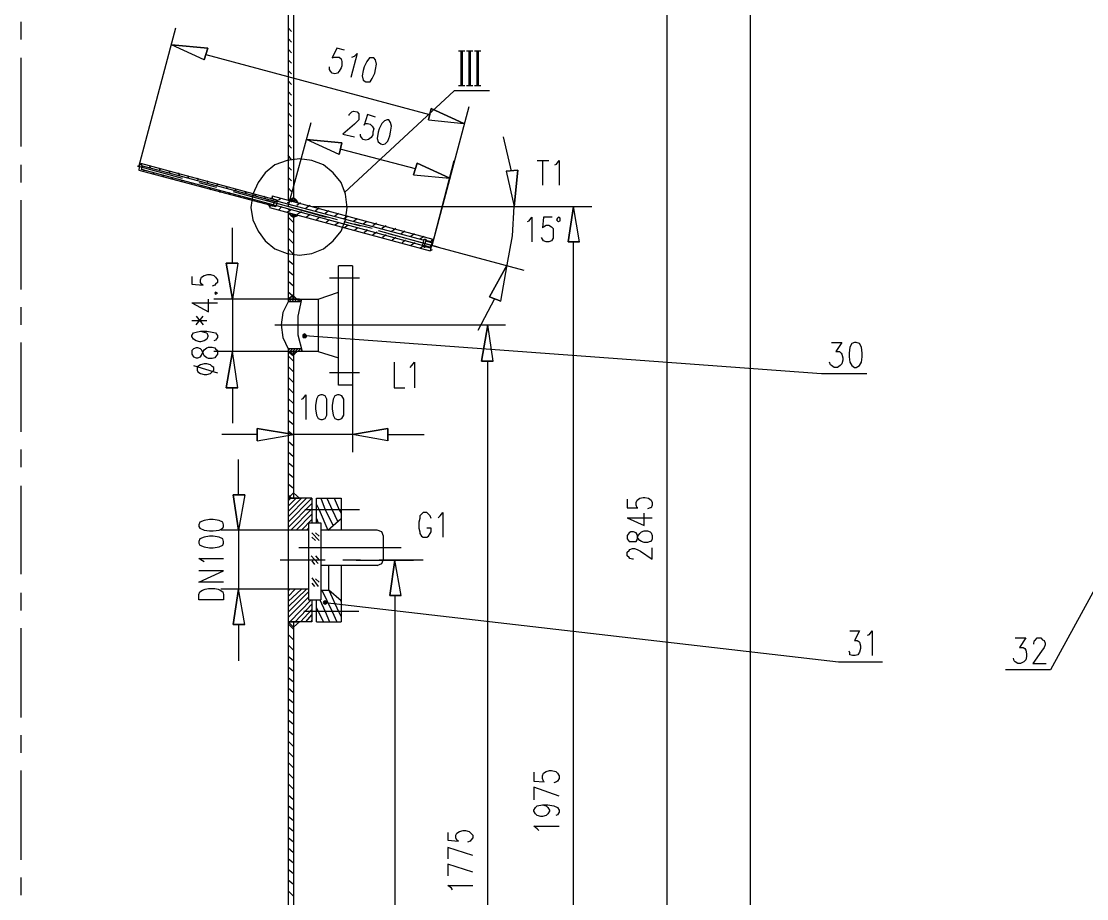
# Model space of a CAD drawing. Extents: x 0.3 to 16.2, y 0.3 to 22.9.
# Drawn here: x 5.703 to 9.723, y 10.767 to 14.075 of the extents above; entities that cross this region are included whole.
import ezdxf

# ---------------------------------------------------------------- set-up
doc = ezdxf.new("R2010")
doc.units = 0
doc.header["$MEASUREMENT"] = 0
doc.linetypes.add('AUSGEZOGEN', pattern=[0])
doc.layers.get('0').update_dxf_attribs({"linetype": 'AUSGEZOGEN'})

msp = doc.modelspace()

# ---------------------------------------------------------------- linework, layer by layer
for points in [[(8.4533, 21.2333), (8.4533, 7.9667)], [(6.71, 19.26), (6.71, 13.4)], [(6.73, 18.39), (6.73, 13.41)], [(8.14, 9.0867), (8.14, 15.19)], [(5.7033, 14.0067), (5.7033, 14.0733)], [(6.1467, 13.5267), (6.2867, 14.05)], [(6.7233, 14.0367), (6.71, 14.05)], [(6.7233, 13.9967), (6.71, 14.01)], [(6.4067, 13.9733), (6.3933, 13.93), (6.4067, 13.9733), (6.3933, 13.93), (6.27, 13.9867), (6.4067, 13.9733), (6.27, 13.9867), (6.4067, 13.9733), (6.4067, 13.9733)], [(6.4, 13.95), (7.2433, 13.7233)], [(6.7233, 13.9567), (6.71, 13.97)], [(6.9233, 13.9667), (6.8933, 13.9733), (6.8933, 13.9733), (6.8767, 13.9367), (6.8767, 13.9367), (6.8833, 13.94), (6.8833, 13.94), (6.9033, 13.94), (6.9033, 13.94), (6.91, 13.9333), (6.91, 13.9333), (6.9133, 13.9233), (6.9133, 13.9233), (6.9133, 13.9067), (6.9133, 13.9067), (6.91, 13.9), (6.91, 13.9), (6.9033, 13.8867), (6.9033, 13.8867), (6.8967, 13.88), (6.8967, 13.88), (6.8867, 13.8767), (6.8867, 13.8767), (6.8767, 13.88), (6.8767, 13.88), (6.87, 13.8867), (6.87, 13.8867), (6.8667, 13.8933), (6.8667, 13.8933), (6.8667, 13.9033)], [(6.95, 13.94), (6.96, 13.9433), (6.96, 13.9433), (6.97, 13.9533), (6.97, 13.9533), (6.9467, 13.8633)], [(7.3533, 13.9633), (7.3767, 13.9633)], [(7.3633, 13.8333), (7.3633, 13.9633)], [(7.3667, 13.9633), (7.3667, 13.8333)], [(7.3833, 13.9633), (7.4067, 13.9633)], [(7.3933, 13.8333), (7.3933, 13.9633)], [(7.3967, 13.9633), (7.3967, 13.8333)], [(7.4133, 13.9633), (7.4367, 13.9633)], [(7.4233, 13.8333), (7.4233, 13.9633)], [(7.4267, 13.9633), (7.4267, 13.8333)], [(5.7033, 13.6033), (5.7033, 13.9367)], [(6.7233, 13.9167), (6.71, 13.93)], [(7.0267, 13.9367), (7.0167, 13.9367), (7.0167, 13.9367), (7.0067, 13.9233), (7.0067, 13.9233), (6.9967, 13.9033), (6.9967, 13.9033), (6.9933, 13.89), (6.9933, 13.89), (6.99, 13.87), (6.99, 13.87), (6.9933, 13.8533), (6.9933, 13.8533), (7.0033, 13.8467), (7.0033, 13.8467), (7.02, 13.8467), (7.02, 13.8467), (7.0267, 13.86), (7.0267, 13.86), (7.0367, 13.88), (7.0367, 13.88), (7.04, 13.8933), (7.04, 13.8933), (7.0433, 13.9133), (7.0433, 13.9133), (7.04, 13.93), (7.04, 13.93), (7.0333, 13.9367), (7.0333, 13.9367), (7.0267, 13.9367), (7.0267, 13.9367)], [(6.7233, 13.8767), (6.71, 13.89)], [(6.7233, 13.8367), (6.71, 13.85)], [(7.3533, 13.8333), (7.3767, 13.8333)], [(7.3833, 13.8333), (7.4067, 13.8333)], [(7.4133, 13.8333), (7.4367, 13.8333)], [(6.7233, 13.7967), (6.71, 13.81)], [(7.47, 13.8133), (7.3367, 13.8133), (7.3367, 13.8133), (6.9233, 13.43)], [(6.7233, 13.7567), (6.71, 13.77)], [(7.2533, 13.23), (7.3933, 13.7533)], [(6.7233, 13.7167), (6.71, 13.73)], [(6.94, 13.72), (6.94, 13.7233), (6.94, 13.7233), (6.9467, 13.73), (6.9467, 13.73), (6.95, 13.7333), (6.95, 13.7333), (6.9567, 13.7367), (6.9567, 13.7367), (6.97, 13.7333), (6.97, 13.7333), (6.9767, 13.7267), (6.9767, 13.7267), (6.9767, 13.7033), (6.9767, 13.7033), (6.97, 13.6967), (6.97, 13.6967), (6.96, 13.6867), (6.96, 13.6867), (6.9167, 13.65), (6.9167, 13.65), (6.96, 13.64)], [(7.04, 13.7133), (7.01, 13.7233), (7.01, 13.7233), (6.9967, 13.6833), (6.9967, 13.6833), (7, 13.69), (7, 13.69), (7.01, 13.69), (7.01, 13.69), (7.02, 13.6867), (7.02, 13.6867), (7.0267, 13.68), (7.0267, 13.68), (7.0333, 13.67), (7.0333, 13.67), (7.03, 13.6567), (7.03, 13.6567), (7.03, 13.6467), (7.03, 13.6467), (7.0233, 13.6367), (7.0233, 13.6367), (7.0133, 13.63), (7.0133, 13.63), (7.0033, 13.6267), (7.0033, 13.6267), (6.9933, 13.63), (6.9933, 13.63), (6.9867, 13.6367), (6.9867, 13.6367), (6.9833, 13.6433), (6.9833, 13.6433), (6.9833, 13.65)], [(7.25, 13.7467), (7.24, 13.7033), (7.25, 13.7467), (7.24, 13.7033), (7.3733, 13.69), (7.25, 13.7467), (7.3733, 13.69), (7.25, 13.7467), (7.25, 13.7467)], [(6.71, 13.3767), (6.7967, 13.6933)], [(6.7233, 13.6767), (6.71, 13.69)], [(7.0833, 13.7033), (7.0733, 13.7), (7.0733, 13.7), (7.0633, 13.69), (7.0633, 13.69), (7.0533, 13.67), (7.0533, 13.67), (7.05, 13.6567), (7.05, 13.6567), (7.0467, 13.6333), (7.0467, 13.6333), (7.05, 13.62), (7.05, 13.62), (7.06, 13.6133), (7.06, 13.6133), (7.0667, 13.61), (7.0667, 13.61), (7.0767, 13.6133), (7.0767, 13.6133), (7.0867, 13.6233), (7.0867, 13.6233), (7.0933, 13.6433), (7.0933, 13.6433), (7.0967, 13.6567), (7.0967, 13.6567), (7.1, 13.68), (7.1, 13.68), (7.0967, 13.6933), (7.0967, 13.6933), (7.09, 13.7033), (7.09, 13.7033), (7.0833, 13.7033), (7.0833, 13.7033)], [(6.7233, 13.6367), (6.71, 13.65)], [(6.9133, 13.6167), (6.9033, 13.5733), (6.9133, 13.6167), (6.9033, 13.5733), (6.78, 13.63), (6.9133, 13.6167), (6.78, 13.63), (6.9133, 13.6167), (6.9133, 13.6167)], [(7.5533, 13.51), (7.5233, 13.64)], [(6.7233, 13.5967), (6.71, 13.61)], [(6.91, 13.5933), (7.19, 13.52)], [(6.9333, 13.3733), (6.9267, 13.4233), (6.9267, 13.4233), (6.91, 13.4667), (6.91, 13.4667), (6.88, 13.5033), (6.88, 13.5033), (6.8433, 13.5333), (6.8433, 13.5333), (6.8, 13.55), (6.8, 13.55), (6.7533, 13.5567), (6.7533, 13.5567), (6.7067, 13.55), (6.7067, 13.55), (6.66, 13.5333), (6.66, 13.5333), (6.6233, 13.5033), (6.6233, 13.5033), (6.5967, 13.4667), (6.5967, 13.4667), (6.5767, 13.4233), (6.5767, 13.4233), (6.57, 13.3733), (6.57, 13.3733), (6.5767, 13.3267), (6.5767, 13.3267), (6.5967, 13.2833), (6.5967, 13.2833), (6.6233, 13.2467), (6.6233, 13.2467), (6.66, 13.2167), (6.66, 13.2167), (6.7067, 13.2), (6.7067, 13.2), (6.7533, 13.1933), (6.7533, 13.1933), (6.8, 13.2), (6.8, 13.2), (6.8433, 13.2167), (6.8433, 13.2167), (6.88, 13.2467), (6.88, 13.2467), (6.91, 13.2833), (6.91, 13.2833), (6.9267, 13.3267), (6.9267, 13.3267), (6.9333, 13.3733), (6.9333, 13.3733)], [(6.7233, 13.5533), (6.71, 13.57)], [(7.2533, 13.23), (7.3367, 13.55)], [(7.65, 13.55), (7.6933, 13.55)], [(7.67, 13.55), (7.67, 13.4567)], [(7.7167, 13.5333), (7.7233, 13.5367), (7.7233, 13.5367), (7.7333, 13.55), (7.7333, 13.55), (7.7333, 13.4567)], [(5.7033, 13.4667), (5.7033, 13.5333)], [(6.14, 13.53), (6.31, 13.4833)], [(6.15, 13.5367), (6.1467, 13.5167), (6.1467, 13.5167), (6.1467, 13.5133)], [(6.1467, 13.5133), (6.6633, 13.3767)], [(6.15, 13.5367), (6.1533, 13.54)], [(6.1533, 13.54), (6.67, 13.4)], [(6.1533, 13.54), (6.16, 13.5267)], [(6.6533, 13.3833), (6.1567, 13.5167), (6.1567, 13.5167), (6.16, 13.53)], [(6.16, 13.53), (6.66, 13.3967)], [(6.1633, 13.5167), (6.1667, 13.51)], [(6.1867, 13.53), (6.19, 13.5233)], [(6.2233, 13.52), (6.2267, 13.5133)], [(6.26, 13.51), (6.2633, 13.5033)], [(6.7233, 13.5133), (6.71, 13.5267)], [(7.1967, 13.54), (7.1833, 13.4967), (7.1967, 13.54), (7.1833, 13.4967), (7.32, 13.4833), (7.1967, 13.54), (7.32, 13.4833), (7.1967, 13.54), (7.1967, 13.54)], [(7.5767, 13.5133), (7.5333, 13.51), (7.5767, 13.5133), (7.5333, 13.51), (7.5633, 13.3767), (7.5767, 13.5133), (7.5633, 13.3767), (7.5767, 13.5133), (7.5767, 13.5133)], [(6.2, 13.5067), (6.2033, 13.5)], [(6.2367, 13.4967), (6.24, 13.49)], [(6.27, 13.4867), (6.2733, 13.48)], [(6.2967, 13.5033), (6.2967, 13.5)], [(6.2967, 13.5), (6.3, 13.4933)], [(6.3067, 13.4767), (6.31, 13.47)], [(6.33, 13.4933), (6.3333, 13.4867)], [(6.3667, 13.4833), (6.37, 13.48)], [(6.37, 13.48), (6.37, 13.4767)], [(6.4033, 13.4733), (6.4067, 13.4667)], [(6.7233, 13.4733), (6.71, 13.4867)], [(6.3433, 13.4667), (6.3467, 13.46)], [(6.3733, 13.4667), (6.44, 13.45)], [(6.38, 13.4567), (6.3833, 13.45)], [(6.4133, 13.4467), (6.4167, 13.44)], [(6.44, 13.4633), (6.4433, 13.4567)], [(6.45, 13.44), (6.4533, 13.43)], [(6.4767, 13.4533), (6.48, 13.4467)], [(6.4867, 13.43), (6.49, 13.4233)], [(6.5033, 13.4333), (6.6733, 13.3867)], [(6.51, 13.4433), (6.5133, 13.4367)], [(6.5467, 13.4333), (6.55, 13.4267)], [(6.7233, 13.4333), (6.71, 13.4467)], [(5.7033, 13.0633), (5.7033, 13.4)], [(6.5233, 13.42), (6.5267, 13.4133)], [(6.5567, 13.41), (6.56, 13.4033)], [(6.5833, 13.4233), (6.5867, 13.4167)], [(6.5933, 13.4), (6.5967, 13.3933)], [(6.62, 13.4167), (6.6233, 13.4067)], [(6.6267, 13.4), (6.8533, 13.3367)], [(6.63, 13.39), (6.6333, 13.3833)], [(6.6433, 13.4067), (6.65, 13.4067), (6.6433, 13.4067), (6.65, 13.4067), (6.65, 13.41), (6.6433, 13.4067), (6.65, 13.41), (6.6433, 13.4067), (6.6433, 13.4067)], [(6.65, 13.41), (6.6433, 13.4067)], [(6.6433, 13.4067), (6.65, 13.4067), (6.6433, 13.4067), (6.65, 13.4067), (6.6433, 13.4067), (6.6433, 13.4067)], [(6.65, 13.4167), (7.2567, 13.2533)], [(6.65, 13.4167), (6.65, 13.4067)], [(6.65, 13.4067), (6.67, 13.4)], [(6.6533, 13.4067), (6.6567, 13.4)], [(6.66, 13.3967), (6.6533, 13.3833)], [(6.66, 13.3967), (6.67, 13.3967)], [(6.67, 13.4), (6.6633, 13.3767)], [(6.67, 13.3967), (7.2233, 13.25)], [(6.6833, 13.4067), (6.6733, 13.4)], [(6.7133, 13.3933), (6.7067, 13.39)], [(6.71, 13.4), (6.73, 13.41), (6.73, 13.41), (6.7467, 13.39)], [(6.7233, 13.3933), (6.71, 13.4067)], [(6.72, 13.4), (6.7133, 13.3933)], [(6.73, 13.41), (6.7167, 13.4), (6.73, 13.41), (6.7167, 13.4), (6.74, 13.4), (6.73, 13.41), (6.74, 13.4), (6.73, 13.41), (6.73, 13.41)], [(6.7167, 13.4), (6.74, 13.4), (6.7167, 13.4), (6.74, 13.4), (6.7467, 13.39), (6.7167, 13.4), (6.7467, 13.39), (6.7167, 13.4), (6.7167, 13.4)], [(6.7567, 13.39), (6.7433, 13.38)], [(6.64, 13.3767), (6.6367, 13.3833), (6.64, 13.3767), (6.6367, 13.3833), (6.6433, 13.38), (6.64, 13.3767), (6.6433, 13.38), (6.64, 13.3767), (6.64, 13.3767)], [(6.6367, 13.3833), (6.6433, 13.38), (6.6367, 13.3833), (6.6433, 13.38), (6.6367, 13.3833), (6.6367, 13.3833)], [(6.64, 13.3767), (6.6367, 13.3833)], [(6.6433, 13.38), (6.64, 13.3733)], [(6.64, 13.3733), (7.2467, 13.21)], [(6.6433, 13.38), (6.6633, 13.3767)], [(6.6533, 13.3833), (6.6667, 13.38)], [(6.6667, 13.38), (7.22, 13.23)], [(6.6867, 13.3767), (6.6733, 13.3633)], [(6.7067, 13.3567), (6.7167, 13.36), (6.7167, 13.36), (6.7233, 13.3667)], [(6.8967, 13.3267), (6.71, 13.3767)], [(6.7167, 13.36), (6.71, 13.3667)], [(6.71, 13.3533), (6.73, 13.3367), (6.73, 13.3367), (6.7467, 13.3433)], [(6.71, 13.3533), (6.71, 13.0167)], [(6.71, 13.3533), (6.72, 13.3433), (6.71, 13.3533), (6.72, 13.3433), (6.7467, 13.3433), (6.71, 13.3533), (6.7467, 13.3433), (6.71, 13.3533), (6.71, 13.3533)], [(6.76, 13.3567), (6.7433, 13.3467)], [(6.7867, 13.3767), (6.7767, 13.37)], [(6.7933, 13.3467), (6.78, 13.3367)], [(6.7933, 13.38), (6.7867, 13.3767)], [(6.8033, 13.3767), (7.0667, 13.3767)], [(6.8267, 13.37), (6.8133, 13.36)], [(6.8633, 13.36), (6.85, 13.35)], [(6.9, 13.35), (6.8867, 13.34)], [(7.0667, 13.3767), (7.6333, 13.3767)], [(7.32, 13.3767), (7.8567, 13.3767)], [(7.5367, 13.1567), (7.5567, 13.2667), (7.5567, 13.2667), (7.5633, 13.3767)], [(7.7667, 13.2433), (7.81, 13.2433), (7.7667, 13.2433), (7.81, 13.2433), (7.7867, 13.3767), (7.7667, 13.2433), (7.7867, 13.3767), (7.7667, 13.2433), (7.7667, 13.2433)], [(6.73, 13.3167), (6.71, 13.3367)], [(6.72, 13.3433), (6.7467, 13.3433), (6.72, 13.3433), (6.7467, 13.3433), (6.73, 13.3367), (6.72, 13.3433), (6.73, 13.3367), (6.72, 13.3433), (6.72, 13.3433)], [(6.73, 13.3367), (6.73, 13.0267)], [(6.83, 13.3367), (6.8167, 13.3267)], [(6.8667, 13.3267), (6.8533, 13.3167)], [(6.9033, 13.3167), (6.8867, 13.3067)], [(6.9367, 13.34), (6.92, 13.33)], [(6.92, 13.32), (6.9833, 13.3033)], [(6.9367, 13.3067), (6.9233, 13.2967)], [(6.97, 13.33), (6.9567, 13.32)], [(7.0267, 13.2933), (6.96, 13.31)], [(7.0067, 13.32), (6.9933, 13.31)], [(7.0433, 13.3133), (7.03, 13.3033)], [(7.6133, 13.32), (7.62, 13.3233), (7.62, 13.3233), (7.63, 13.3367), (7.63, 13.3367), (7.63, 13.2433)], [(7.7067, 13.3367), (7.6733, 13.3367), (7.6733, 13.3367), (7.67, 13.2967), (7.67, 13.2967), (7.6733, 13.3), (7.6733, 13.3), (7.6833, 13.3067), (7.6833, 13.3067), (7.6933, 13.3067), (7.6933, 13.3067), (7.7033, 13.3), (7.7033, 13.3), (7.71, 13.2933), (7.71, 13.2933), (7.71, 13.2567), (7.71, 13.2567), (7.7033, 13.2467), (7.7033, 13.2467), (7.6933, 13.2433), (7.6933, 13.2433), (7.6833, 13.2433), (7.6833, 13.2433), (7.6733, 13.2467), (7.6733, 13.2467), (7.67, 13.2533), (7.67, 13.2533), (7.6667, 13.26)], [(7.7367, 13.3267), (7.7367, 13.3333), (7.7367, 13.3333), (7.73, 13.3367), (7.73, 13.3367), (7.7267, 13.3333), (7.7267, 13.3333), (7.7233, 13.3267), (7.7233, 13.3267), (7.7267, 13.3233), (7.7267, 13.3233), (7.73, 13.32), (7.73, 13.32), (7.7367, 13.3233), (7.7367, 13.3233), (7.7367, 13.3267), (7.7367, 13.3267)], [(6.5, 13.1633), (6.5, 13.2967)], [(6.73, 13.2767), (6.71, 13.2967)], [(6.9733, 13.2967), (6.96, 13.2867)], [(6.9967, 13.28), (7.0067, 13.2867), (7.0067, 13.2867), (7.01, 13.29)], [(7.0467, 13.28), (7.03, 13.27)], [(7.05, 13.2867), (7.2767, 13.2233)], [(7.08, 13.3033), (7.0633, 13.2933)], [(7.08, 13.27), (7.0667, 13.26)], [(7.2767, 13.2233), (7.09, 13.2733)], [(7.1067, 13.2867), (7.1, 13.2833)], [(7.1167, 13.2933), (7.1067, 13.2867)], [(7.15, 13.2833), (7.1367, 13.2733)], [(7.1867, 13.2733), (7.1733, 13.2633)], [(6.73, 13.2367), (6.71, 13.2567)], [(7.1167, 13.26), (7.1033, 13.25)], [(7.1533, 13.25), (7.14, 13.24)], [(7.19, 13.24), (7.1733, 13.23)], [(7.2233, 13.2633), (7.2067, 13.2533)], [(7.2233, 13.23), (7.21, 13.22)], [(7.22, 13.2267), (7.2167, 13.2267), (7.2167, 13.2267), (7.2233, 13.2533)], [(7.22, 13.2267), (7.2233, 13.2233), (7.2233, 13.2233), (7.2233, 13.2267)], [(7.2233, 13.2533), (7.2267, 13.2533)], [(7.23, 13.25), (7.2233, 13.2267)], [(7.2233, 13.2267), (7.25, 13.22)], [(7.2267, 13.2533), (7.23, 13.2533), (7.23, 13.2533), (7.23, 13.25)], [(7.2267, 13.23), (7.2467, 13.2233)], [(7.23, 13.25), (7.2567, 13.2433)], [(7.23, 13.2467), (7.2533, 13.24)], [(7.2567, 13.2533), (7.2467, 13.21)], [(7.2533, 13.24), (7.2467, 13.2233)], [(7.26, 13.2533), (7.25, 13.2467)], [(7.2533, 13.24), (7.2533, 13.2433)], [(7.7867, 9.0867), (7.7867, 13.2433)], [(6.73, 13.1967), (6.71, 13.2167)], [(7.2233, 13.2233), (7.2267, 13.2233)], [(7.2467, 13.2233), (7.25, 13.22)], [(7.2533, 13.2133), (7.2467, 13.21)], [(7.2767, 13.2233), (7.6, 13.1367)], [(6.4767, 13.1633), (6.52, 13.1633), (6.4767, 13.1633), (6.52, 13.1633), (6.5, 13.0267), (6.4767, 13.1633), (6.5, 13.0267), (6.4767, 13.1633), (6.4767, 13.1633)], [(6.73, 13.1567), (6.71, 13.1733)], [(6.9, 12.7033), (6.9, 13.1533)], [(6.9533, 13.1533), (6.9533, 12.7033), (6.9533, 12.7033), (6.9, 12.7033)], [(6.9533, 13.1533), (6.9, 13.1533)], [(7.47, 13.0367), (7.5133, 13.02), (7.47, 13.0367), (7.5133, 13.02), (7.5367, 13.1567), (7.47, 13.0367), (7.5367, 13.1567), (7.47, 13.0367), (7.47, 13.0367)], [(6.3467, 13.1133), (6.3467, 13.0833), (6.3467, 13.0833), (6.39, 13.08), (6.39, 13.08), (6.3833, 13.0833), (6.3833, 13.0833), (6.38, 13.09), (6.38, 13.09), (6.38, 13.1), (6.38, 13.1), (6.3833, 13.11), (6.3833, 13.11), (6.3933, 13.1167), (6.3933, 13.1167), (6.4067, 13.12), (6.4067, 13.12), (6.4167, 13.12), (6.4167, 13.12), (6.43, 13.1167), (6.43, 13.1167), (6.4367, 13.11), (6.4367, 13.11), (6.4433, 13.1), (6.4433, 13.1), (6.4433, 13.09), (6.4433, 13.09), (6.4367, 13.0833), (6.4367, 13.0833), (6.4333, 13.08), (6.4333, 13.08), (6.4233, 13.0767)], [(6.73, 13.1167), (6.71, 13.1333)], [(6.98, 13.1067), (6.8667, 13.1067)], [(6.73, 13.0767), (6.71, 13.0933)], [(6.3467, 13.0133), (6.41, 12.98), (6.41, 12.98), (6.41, 13.0267)], [(6.7533, 13.0267), (6.43, 13.0267)], [(6.4333, 13.05), (6.4367, 13.0467), (6.4367, 13.0467), (6.4433, 13.05), (6.4433, 13.05), (6.4367, 13.0533), (6.4367, 13.0533), (6.4333, 13.05), (6.4333, 13.05)], [(6.5, 13.0267), (6.5, 12.83)], [(6.7267, 13.04), (6.71, 13.0533)], [(6.71, 13.0267), (6.73, 13.0433)], [(6.7267, 13.04), (6.71, 13.0267), (6.7267, 13.04), (6.71, 13.0267), (6.73, 13.0267), (6.7267, 13.04), (6.73, 13.0267), (6.7267, 13.04), (6.7267, 13.04)], [(6.71, 13.0267), (6.8233, 13.0267), (6.8233, 13.0267), (6.8233, 12.83), (6.8233, 12.83), (6.9, 12.8067)], [(6.71, 13.0267), (6.73, 13.0267), (6.71, 13.0267), (6.73, 13.0267), (6.71, 13.0267), (6.71, 13.0267)], [(6.71, 13.0267), (6.7133, 13.0267)], [(6.7133, 13.0167), (6.7233, 13.0267)], [(6.7233, 13.0167), (6.7333, 13.0267)], [(6.7267, 13.0433), (6.7433, 13.0267)], [(6.7267, 13.0433), (6.7267, 13.04), (6.7267, 13.0433), (6.7267, 13.04), (6.73, 13.04), (6.7267, 13.0433), (6.73, 13.04), (6.7267, 13.0433), (6.7267, 13.0433)], [(6.7267, 13.04), (6.73, 13.04), (6.7267, 13.04), (6.73, 13.04), (6.73, 13.0267), (6.7267, 13.04), (6.73, 13.0267), (6.7267, 13.04), (6.7267, 13.04)], [(6.73, 13.04), (6.73, 13.0267), (6.73, 13.04), (6.73, 13.0267), (6.7433, 13.0267), (6.73, 13.04), (6.7433, 13.0267), (6.73, 13.04), (6.73, 13.04)], [(6.73, 13.0267), (6.7433, 13.0267), (6.73, 13.0267), (6.7433, 13.0267), (6.73, 13.0267), (6.73, 13.0267)], [(6.7333, 13.0167), (6.7433, 13.0267)], [(6.7433, 13.0167), (6.7533, 13.0267)], [(6.76, 13.0267), (6.7467, 12.9633), (6.7467, 12.9633), (6.7467, 12.8933), (6.7467, 12.8933), (6.7633, 12.83)], [(6.8233, 13.0267), (6.9, 13.0533)], [(7.4267, 12.91), (7.49, 13.03)], [(5.7033, 12.93), (5.7033, 12.9967)], [(6.3467, 13.0133), (6.4433, 13.0133)], [(6.71, 13.0167), (6.69, 12.9767), (6.69, 12.9767), (6.6833, 12.93), (6.6833, 12.93), (6.69, 12.8833), (6.69, 12.8833), (6.71, 12.84)], [(6.7567, 13.0167), (6.71, 13.0167)], [(6.7533, 13.0167), (6.7567, 13.0233)], [(6.3467, 12.9467), (6.4033, 12.9467)], [(6.3633, 12.93), (6.39, 12.9633)], [(6.3633, 12.9633), (6.39, 12.93)], [(6.38, 12.9067), (6.3933, 12.9033), (6.3933, 12.9033), (6.4033, 12.9), (6.4033, 12.9), (6.4067, 12.89), (6.4067, 12.89), (6.4067, 12.8867), (6.4067, 12.8867), (6.4033, 12.8767), (6.4033, 12.8767), (6.3933, 12.87), (6.3933, 12.87), (6.38, 12.8667), (6.38, 12.8667), (6.3767, 12.8667), (6.3767, 12.8667), (6.3633, 12.87), (6.3633, 12.87), (6.3533, 12.8767), (6.3533, 12.8767), (6.3467, 12.8867), (6.3467, 12.8867), (6.3467, 12.89), (6.3467, 12.89), (6.3533, 12.9), (6.3533, 12.9), (6.3633, 12.9033), (6.3633, 12.9033), (6.38, 12.9067), (6.38, 12.9067), (6.4033, 12.9067), (6.4033, 12.9067), (6.4233, 12.9033), (6.4233, 12.9033), (6.4367, 12.9), (6.4367, 12.9), (6.4433, 12.89), (6.4433, 12.89), (6.4433, 12.8833), (6.4433, 12.8833), (6.4367, 12.8733), (6.4367, 12.8733), (6.43, 12.87)], [(6.66, 12.93), (6.98, 12.93)], [(6.9633, 12.93), (7.53, 12.93)], [(7.44, 12.7933), (7.4833, 12.7933), (7.44, 12.7933), (7.4833, 12.7933), (7.4633, 12.93), (7.44, 12.7933), (7.4633, 12.93), (7.44, 12.7933), (7.44, 12.7933)], [(6.7733, 12.8967), (6.7667, 12.8933), (6.7733, 12.8967), (6.7667, 12.8933), (6.7733, 12.89), (6.7733, 12.8967), (6.7733, 12.89), (6.7733, 12.8967), (6.7733, 12.8967)], [(6.7667, 12.8933), (6.7667, 12.89), (6.7667, 12.8933), (6.7667, 12.89), (6.7733, 12.89), (6.7667, 12.8933), (6.7733, 12.89), (6.7667, 12.8933), (6.7667, 12.8933)], [(6.7667, 12.89), (6.7667, 12.8833), (6.7667, 12.89), (6.7667, 12.8833), (6.7733, 12.89), (6.7667, 12.89), (6.7733, 12.89), (6.7667, 12.89), (6.7667, 12.89)], [(6.7667, 12.8833), (6.7733, 12.8833), (6.7667, 12.8833), (6.7733, 12.8833), (6.7733, 12.89), (6.7667, 12.8833), (6.7733, 12.89), (6.7667, 12.8833), (6.7667, 12.8833)], [(6.7767, 12.8933), (6.7733, 12.8967), (6.7767, 12.8933), (6.7733, 12.8967), (6.7733, 12.89), (6.7767, 12.8933), (6.7733, 12.89), (6.7767, 12.8933), (6.7767, 12.8933)], [(6.78, 12.89), (6.7767, 12.8933), (6.78, 12.89), (6.7767, 12.8933), (6.7733, 12.89), (6.78, 12.89), (6.7733, 12.89), (6.78, 12.89), (6.78, 12.89)], [(6.7733, 12.89), (6.7767, 12.89)], [(6.7733, 12.8833), (6.7767, 12.8833), (6.7733, 12.8833), (6.7767, 12.8833), (6.7733, 12.89), (6.7733, 12.8833), (6.7733, 12.89), (6.7733, 12.8833), (6.7733, 12.8833)], [(6.7767, 12.8833), (6.78, 12.89), (6.7767, 12.8833), (6.78, 12.89), (6.7733, 12.89), (6.7767, 12.8833), (6.7733, 12.89), (6.7767, 12.8833), (6.7767, 12.8833)], [(6.7767, 12.89), (6.7733, 12.89), (6.7733, 12.89), (8.7233, 12.7467), (8.7233, 12.7467), (8.8933, 12.7467)], [(5.7033, 12.5267), (5.7033, 12.8633)], [(6.3467, 12.82), (6.3533, 12.81), (6.3533, 12.81), (6.3633, 12.8067), (6.3633, 12.8067), (6.37, 12.8067), (6.37, 12.8067), (6.38, 12.81), (6.38, 12.81), (6.3833, 12.8167), (6.3833, 12.8167), (6.39, 12.83), (6.39, 12.83), (6.3933, 12.8367), (6.3933, 12.8367), (6.4033, 12.8433), (6.4033, 12.8433), (6.41, 12.8467), (6.41, 12.8467), (6.4233, 12.8467), (6.4233, 12.8467), (6.4333, 12.8433), (6.4333, 12.8433), (6.4367, 12.84), (6.4367, 12.84), (6.4433, 12.8333), (6.4433, 12.8333), (6.4433, 12.82), (6.4433, 12.82), (6.4367, 12.81), (6.4367, 12.81), (6.4333, 12.8067), (6.4333, 12.8067), (6.4233, 12.8033), (6.4233, 12.8033), (6.41, 12.8033), (6.41, 12.8033), (6.4033, 12.8067), (6.4033, 12.8067), (6.3933, 12.8133), (6.3933, 12.8133), (6.39, 12.8233), (6.39, 12.8233), (6.3833, 12.8367), (6.3833, 12.8367), (6.38, 12.84), (6.38, 12.84), (6.37, 12.8433), (6.37, 12.8433), (6.3633, 12.8433), (6.3633, 12.8433), (6.3533, 12.84), (6.3533, 12.84), (6.3467, 12.8333), (6.3467, 12.8333), (6.3467, 12.82), (6.3467, 12.82)], [(6.75, 12.83), (6.43, 12.83)], [(6.4767, 12.6933), (6.52, 12.6933), (6.4767, 12.6933), (6.52, 12.6933), (6.5, 12.83), (6.4767, 12.6933), (6.5, 12.83), (6.4767, 12.6933), (6.4767, 12.6933)], [(6.76, 12.84), (6.71, 12.84)], [(6.71, 12.84), (6.71, 8.8967)], [(6.71, 12.8333), (6.7167, 12.84)], [(6.8233, 12.83), (6.71, 12.83)], [(6.71, 12.83), (6.73, 12.8133)], [(6.7167, 12.83), (6.7267, 12.84)], [(6.7167, 12.83), (6.73, 12.83), (6.7167, 12.83), (6.73, 12.83), (6.7167, 12.83), (6.7167, 12.83)], [(6.7167, 12.83), (6.7267, 12.8167), (6.7167, 12.83), (6.7267, 12.8167), (6.73, 12.8167), (6.7167, 12.83), (6.73, 12.8167), (6.7167, 12.83), (6.7167, 12.83)], [(6.7167, 12.83), (6.73, 12.83), (6.7167, 12.83), (6.73, 12.83), (6.73, 12.8167), (6.7167, 12.83), (6.73, 12.8167), (6.7167, 12.83), (6.7167, 12.83)], [(6.7267, 12.83), (6.7367, 12.84)], [(6.7267, 12.8167), (6.7433, 12.83)], [(6.73, 12.83), (6.73, 12.2767)], [(6.73, 12.83), (6.7433, 12.83), (6.73, 12.83), (6.7433, 12.83), (6.73, 12.83), (6.73, 12.83)], [(6.73, 12.83), (6.7433, 12.83), (6.73, 12.83), (6.7433, 12.83), (6.73, 12.8167), (6.73, 12.83), (6.73, 12.8167), (6.73, 12.83), (6.73, 12.83)], [(6.7367, 12.83), (6.7467, 12.84)], [(6.7467, 12.83), (6.7567, 12.84)], [(6.7567, 12.83), (6.7633, 12.8367)], [(8.76, 12.8633), (8.8, 12.8633), (8.8, 12.8633), (8.7767, 12.83), (8.7767, 12.83), (8.79, 12.83), (8.79, 12.83), (8.7967, 12.8233), (8.7967, 12.8233), (8.8, 12.82), (8.8, 12.82), (8.8033, 12.8067), (8.8033, 12.8067), (8.8033, 12.7967), (8.8033, 12.7967), (8.8, 12.7833), (8.8, 12.7833), (8.7933, 12.7767), (8.7933, 12.7767), (8.7833, 12.77), (8.7833, 12.77), (8.77, 12.77), (8.77, 12.77), (8.76, 12.7767), (8.76, 12.7767), (8.7567, 12.78), (8.7567, 12.78), (8.7533, 12.79)], [(8.8467, 12.8633), (8.8367, 12.86), (8.8367, 12.86), (8.83, 12.8467), (8.83, 12.8467), (8.8267, 12.8233), (8.8267, 12.8233), (8.8267, 12.81), (8.8267, 12.81), (8.83, 12.79), (8.83, 12.79), (8.8367, 12.7767), (8.8367, 12.7767), (8.8467, 12.77), (8.8467, 12.77), (8.8533, 12.77), (8.8533, 12.77), (8.8667, 12.7767), (8.8667, 12.7767), (8.8733, 12.79), (8.8733, 12.79), (8.8767, 12.81), (8.8767, 12.81), (8.8767, 12.8233), (8.8767, 12.8233), (8.8733, 12.8467), (8.8733, 12.8467), (8.8667, 12.86), (8.8667, 12.86), (8.8533, 12.8633), (8.8533, 12.8633), (8.8467, 12.8633), (8.8467, 12.8633)], [(10.2567, 12.8467), (10.2533, 12.8467), (10.2533, 12.8467), (9.5867, 11.63), (9.5867, 11.63), (9.4167, 11.63)], [(6.73, 12.7933), (6.71, 12.8133)], [(6.7267, 12.8167), (6.73, 12.8167), (6.7267, 12.8167), (6.73, 12.8167), (6.7267, 12.8167), (6.7267, 12.8167)], [(7.11, 12.79), (7.11, 12.6933), (7.11, 12.6933), (7.15, 12.6933)], [(7.17, 12.77), (7.1767, 12.7767), (7.1767, 12.7767), (7.1867, 12.79), (7.1867, 12.79), (7.1867, 12.6933)], [(7.4633, 9.0867), (7.4633, 12.7933)], [(6.3533, 12.7767), (6.4433, 12.75)], [(6.3667, 12.76), (6.37, 12.7533), (6.37, 12.7533), (6.38, 12.7467), (6.38, 12.7467), (6.3933, 12.7433), (6.3933, 12.7433), (6.4033, 12.7433), (6.4033, 12.7433), (6.4167, 12.7467), (6.4167, 12.7467), (6.4233, 12.7533), (6.4233, 12.7533), (6.43, 12.76), (6.43, 12.76), (6.43, 12.77), (6.43, 12.77), (6.4233, 12.7733), (6.4233, 12.7733), (6.4167, 12.78), (6.4167, 12.78), (6.4033, 12.7833), (6.4033, 12.7833), (6.3933, 12.7833), (6.3933, 12.7833), (6.38, 12.78), (6.38, 12.78), (6.37, 12.7733), (6.37, 12.7733), (6.3667, 12.77), (6.3667, 12.77), (6.3667, 12.76), (6.3667, 12.76)], [(6.73, 12.7533), (6.71, 12.7733)], [(6.98, 12.75), (6.8667, 12.75)], [(6.73, 12.7133), (6.71, 12.7333)], [(6.73, 12.7067), (6.73, 12.45)], [(6.9533, 12.7033), (6.9533, 12.45)], [(6.5, 12.6933), (6.5, 12.56)], [(6.73, 12.6733), (6.71, 12.6933)], [(6.76, 12.65), (6.7667, 12.6533), (6.7667, 12.6533), (6.7767, 12.6667), (6.7767, 12.6667), (6.7767, 12.5733)], [(6.8333, 12.6667), (6.8233, 12.6633), (6.8233, 12.6633), (6.8167, 12.65), (6.8167, 12.65), (6.8133, 12.6267), (6.8133, 12.6267), (6.8133, 12.6133), (6.8133, 12.6133), (6.8167, 12.59), (6.8167, 12.59), (6.8233, 12.5767), (6.8233, 12.5767), (6.8333, 12.5733), (6.8333, 12.5733), (6.84, 12.5733), (6.84, 12.5733), (6.85, 12.5767), (6.85, 12.5767), (6.8567, 12.59), (6.8567, 12.59), (6.8567, 12.65), (6.8567, 12.65), (6.85, 12.6633), (6.85, 12.6633), (6.84, 12.6667), (6.84, 12.6667), (6.8333, 12.6667), (6.8333, 12.6667)], [(6.8967, 12.6667), (6.8867, 12.6633), (6.8867, 12.6633), (6.88, 12.65), (6.88, 12.65), (6.8767, 12.6267), (6.8767, 12.6267), (6.8767, 12.6133), (6.8767, 12.6133), (6.88, 12.59), (6.88, 12.59), (6.8867, 12.5767), (6.8867, 12.5767), (6.8967, 12.5733), (6.8967, 12.5733), (6.9033, 12.5733), (6.9033, 12.5733), (6.9133, 12.5767), (6.9133, 12.5767), (6.92, 12.59), (6.92, 12.59), (6.92, 12.65), (6.92, 12.65), (6.9133, 12.6633), (6.9133, 12.6633), (6.9033, 12.6667), (6.9033, 12.6667), (6.8967, 12.6667), (6.8967, 12.6667)], [(6.73, 12.6333), (6.71, 12.6533)], [(6.73, 12.5933), (6.71, 12.61)], [(6.73, 12.5533), (6.71, 12.57)], [(6.5933, 12.5167), (6.46, 12.5167)], [(6.5933, 12.54), (6.5933, 12.4933), (6.5933, 12.54), (6.5933, 12.4933), (6.73, 12.5167), (6.5933, 12.54), (6.73, 12.5167), (6.5933, 12.54), (6.5933, 12.54)], [(6.73, 12.5133), (6.71, 12.53)], [(6.9533, 12.5167), (6.73, 12.5167)], [(7.0867, 12.54), (7.0867, 12.4933), (7.0867, 12.54), (7.0867, 12.4933), (6.9533, 12.5167), (7.0867, 12.54), (6.9533, 12.5167), (7.0867, 12.54), (7.0867, 12.54)], [(7.0867, 12.5167), (7.2233, 12.5167)], [(6.73, 12.4733), (6.71, 12.49)], [(5.7033, 12.3933), (5.7033, 12.46)], [(6.5233, 12.29), (6.5233, 12.4233)], [(6.73, 12.4333), (6.71, 12.45)], [(6.73, 12.3933), (6.71, 12.41)], [(6.73, 12.3533), (6.71, 12.37)], [(5.7033, 11.99), (5.7033, 12.3233)], [(6.73, 12.3133), (6.71, 12.33)], [(6.5033, 12.29), (6.5467, 12.29), (6.5033, 12.29), (6.5467, 12.29), (6.5233, 12.1567), (6.5033, 12.29), (6.5233, 12.1567), (6.5033, 12.29), (6.5033, 12.29)], [(6.71, 12.2767), (6.73, 12.2967), (6.71, 12.2767), (6.73, 12.2967), (6.7533, 12.2767), (6.71, 12.2767), (6.7533, 12.2767), (6.71, 12.2767), (6.71, 12.2767)], [(6.7233, 12.2767), (6.71, 12.29)], [(6.71, 12.2667), (6.72, 12.2767)], [(6.71, 12.2467), (6.74, 12.2767)], [(6.71, 12.2267), (6.76, 12.2767)], [(6.71, 12.2067), (6.78, 12.2767)], [(6.71, 12.1867), (6.8, 12.2767)], [(6.8, 12.2767), (6.71, 12.2767)], [(6.8, 12.2767), (6.8, 12.1833)], [(6.8167, 12.1833), (6.8167, 12.2767)], [(6.8167, 12.2767), (6.91, 12.2767)], [(6.8333, 12.2767), (6.85, 12.2333)], [(6.8567, 12.2767), (6.8767, 12.2333)], [(6.8833, 12.2767), (6.9033, 12.2333)], [(6.91, 12.2767), (6.91, 12.2733)], [(6.91, 12.2733), (6.91, 12.1567)], [(7.99, 12.2733), (7.99, 12.24), (7.99, 12.24), (8.03, 12.24), (8.03, 12.24), (8.0267, 12.24), (8.0267, 12.24), (8.0233, 12.25), (8.0233, 12.25), (8.0233, 12.26), (8.0233, 12.26), (8.0267, 12.27), (8.0267, 12.27), (8.0367, 12.2767), (8.0367, 12.2767), (8.05, 12.28), (8.05, 12.28), (8.0567, 12.28), (8.0567, 12.28), (8.07, 12.2767), (8.07, 12.2767), (8.08, 12.27), (8.08, 12.27), (8.0833, 12.26), (8.0833, 12.26), (8.0833, 12.25), (8.0833, 12.25), (8.08, 12.24), (8.08, 12.24), (8.0767, 12.24), (8.0767, 12.24), (8.0667, 12.2367)], [(6.71, 12.1667), (6.8, 12.2567)], [(6.72, 12.1567), (6.8, 12.2367)], [(6.98, 12.2333), (6.7733, 12.2333)], [(6.8167, 12.2533), (6.8267, 12.2333)], [(6.8267, 12.2333), (6.86, 12.1567)], [(6.85, 12.2333), (6.88, 12.1733)], [(6.8767, 12.2333), (6.8967, 12.19)], [(6.9033, 12.2333), (6.91, 12.22)], [(7.25, 12.2), (7.2467, 12.21), (7.2467, 12.21), (7.24, 12.2167), (7.24, 12.2167), (7.2333, 12.2233), (7.2333, 12.2233), (7.22, 12.2233), (7.22, 12.2233), (7.2133, 12.2167), (7.2133, 12.2167), (7.2067, 12.21), (7.2067, 12.21), (7.2067, 12.2), (7.2067, 12.2), (7.2033, 12.1867), (7.2033, 12.1867), (7.2033, 12.1633), (7.2033, 12.1633), (7.2067, 12.15), (7.2067, 12.15), (7.2067, 12.1433), (7.2067, 12.1433), (7.2133, 12.1333), (7.2133, 12.1333), (7.22, 12.13), (7.22, 12.13), (7.2333, 12.13), (7.2333, 12.13), (7.24, 12.1333), (7.24, 12.1333), (7.2467, 12.1433), (7.2467, 12.1433), (7.25, 12.15), (7.25, 12.15), (7.25, 12.1633), (7.25, 12.1633), (7.2333, 12.1633)], [(7.2767, 12.2033), (7.2833, 12.21), (7.2833, 12.21), (7.2933, 12.2233), (7.2933, 12.2233), (7.2933, 12.13)], [(6.3733, 12.17), (6.3767, 12.1633), (6.3767, 12.1633), (6.3933, 12.1567), (6.3933, 12.1567), (6.4133, 12.1533), (6.4133, 12.1533), (6.4267, 12.1533), (6.4267, 12.1533), (6.45, 12.1567), (6.45, 12.1567), (6.4633, 12.1633), (6.4633, 12.1633), (6.4667, 12.17), (6.4667, 12.17), (6.4667, 12.1767), (6.4667, 12.1767), (6.4633, 12.1867), (6.4633, 12.1867), (6.45, 12.1933), (6.45, 12.1933), (6.4267, 12.1967), (6.4267, 12.1967), (6.4133, 12.1967), (6.4133, 12.1967), (6.3933, 12.1933), (6.3933, 12.1933), (6.3767, 12.1867), (6.3767, 12.1867), (6.3733, 12.1767), (6.3733, 12.1767), (6.3733, 12.17), (6.3733, 12.17)], [(6.74, 12.1567), (6.8, 12.2167)], [(6.76, 12.1567), (6.8, 12.1967)], [(6.7867, 12.1833), (6.8333, 12.1833)], [(6.7867, 12.1833), (6.7867, 11.8933)], [(6.8167, 12.2), (6.8233, 12.1833)], [(6.8333, 12.1833), (6.8333, 11.8933)], [(6.86, 12.1567), (6.91, 12.2)], [(7.99, 12.2033), (8.0533, 12.1733), (8.0533, 12.1733), (8.0533, 12.22)], [(7.99, 12.2033), (8.0833, 12.2033)], [(6.7233, 12.1567), (6.4567, 12.1567)], [(6.5233, 12.1567), (6.5233, 11.9333)], [(6.7867, 12.1567), (6.71, 12.1567)], [(6.78, 12.1567), (6.7867, 12.1633)], [(6.8, 12.1467), (6.8267, 12.1167)], [(6.8133, 12.1467), (6.8267, 12.1333)], [(6.8333, 12.16), (6.8367, 12.1567)], [(7.0467, 12.1567), (6.8333, 12.1567)], [(7.0467, 12.0233), (7.0633, 12.03), (7.0633, 12.03), (7.07, 12.0467), (7.07, 12.0467), (7.07, 12.1333), (7.07, 12.1333), (7.0633, 12.15), (7.0633, 12.15), (7.0467, 12.1567)], [(7.99, 12.1233), (7.9967, 12.1133), (7.9967, 12.1133), (8.0233, 12.1133), (8.0233, 12.1133), (8.0267, 12.12), (8.0267, 12.12), (8.03, 12.1333), (8.03, 12.1333), (8.0367, 12.1433), (8.0367, 12.1433), (8.0433, 12.15), (8.0433, 12.15), (8.0533, 12.1533), (8.0533, 12.1533), (8.0667, 12.1533), (8.0667, 12.1533), (8.0767, 12.15), (8.0767, 12.15), (8.08, 12.1467), (8.08, 12.1467), (8.0833, 12.1367), (8.0833, 12.1367), (8.0833, 12.1233), (8.0833, 12.1233), (8.08, 12.1133), (8.08, 12.1133), (8.0767, 12.1133), (8.0767, 12.1133), (8.0667, 12.11), (8.0667, 12.11), (8.0533, 12.11), (8.0533, 12.11), (8.0433, 12.1133), (8.0433, 12.1133), (8.0367, 12.1167), (8.0367, 12.1167), (8.03, 12.1267), (8.03, 12.1267), (8.0267, 12.14), (8.0267, 12.14), (8.0233, 12.1467), (8.0233, 12.1467), (8.0133, 12.15), (8.0133, 12.15), (8.0033, 12.15), (8.0033, 12.15), (7.9967, 12.1467), (7.9967, 12.1467), (7.99, 12.1367), (7.99, 12.1367), (7.99, 12.1233), (7.99, 12.1233)], [(6.3733, 12.1067), (6.3767, 12.1), (6.3767, 12.1), (6.3933, 12.0933), (6.3933, 12.0933), (6.4133, 12.09), (6.4133, 12.09), (6.4267, 12.09), (6.4267, 12.09), (6.45, 12.0933), (6.45, 12.0933), (6.4633, 12.1), (6.4633, 12.1), (6.4667, 12.1067), (6.4667, 12.1067), (6.4667, 12.1133), (6.4667, 12.1133), (6.4633, 12.1233), (6.4633, 12.1233), (6.45, 12.13), (6.45, 12.13), (6.4267, 12.1333), (6.4267, 12.1333), (6.4133, 12.1333), (6.4133, 12.1333), (6.3933, 12.13), (6.3933, 12.13), (6.3767, 12.1233), (6.3767, 12.1233), (6.3733, 12.1133), (6.3733, 12.1133), (6.3733, 12.1067), (6.3733, 12.1067)], [(6.8, 12.13), (6.8133, 12.1167)], [(7.1367, 12.09), (6.75, 12.09)], [(6.7967, 12.06), (6.8233, 12.03)], [(6.8133, 12.06), (6.8267, 12.0433)], [(8.0133, 12.0467), (8.01, 12.0467), (8.01, 12.0467), (8, 12.05), (8, 12.05), (7.9967, 12.0533), (7.9967, 12.0533), (7.99, 12.06), (7.99, 12.06), (7.99, 12.0733), (7.99, 12.0733), (7.9967, 12.08), (7.9967, 12.08), (8, 12.0833), (8, 12.0833), (8.01, 12.0867), (8.01, 12.0867), (8.0167, 12.0867), (8.0167, 12.0867), (8.0267, 12.0833), (8.0267, 12.0833), (8.04, 12.0767), (8.04, 12.0767), (8.0833, 12.0467), (8.0833, 12.0467), (8.0833, 12.09)], [(6.3933, 12.0367), (6.3867, 12.04), (6.3867, 12.04), (6.3733, 12.05), (6.3733, 12.05), (6.4667, 12.05)], [(6.85, 12.0433), (6.68, 12.0433)], [(6.8, 12.04), (6.81, 12.0267)], [(7.0467, 12.0233), (6.8333, 12.0233)], [(6.91, 11.89), (6.8633, 11.93), (6.8633, 11.93), (6.8633, 12.0233)], [(6.91, 12.0233), (6.91, 11.81)], [(6.9833, 12.0433), (6.9167, 12.0433)], [(6.9667, 12.0433), (7.1833, 12.0433)], [(7.22, 12.0433), (7.0533, 12.0433)], [(7.0933, 11.91), (7.1367, 11.91), (7.0933, 11.91), (7.1367, 11.91), (7.1133, 12.0433), (7.0933, 11.91), (7.1133, 12.0433), (7.0933, 11.91), (7.0933, 11.91)], [(6.4667, 11.96), (6.3733, 11.96), (6.3733, 11.96), (6.4667, 12.0033), (6.4667, 12.0033), (6.3733, 12.0033)], [(6.8, 11.9767), (6.8233, 11.9433)], [(6.8, 11.9567), (6.81, 11.9433)], [(6.8133, 11.9733), (6.8267, 11.96)], [(5.7033, 11.8533), (5.7033, 11.92)], [(6.4667, 11.8933), (6.3733, 11.8933), (6.3733, 11.8933), (6.3733, 11.9133), (6.3733, 11.9133), (6.3767, 11.9233), (6.3767, 11.9233), (6.3867, 11.93), (6.3867, 11.93), (6.3967, 11.9333), (6.3967, 11.9333), (6.41, 11.9367), (6.41, 11.9367), (6.4333, 11.9367), (6.4333, 11.9367), (6.4467, 11.9333), (6.4467, 11.9333), (6.4533, 11.93), (6.4533, 11.93), (6.4633, 11.9233), (6.4633, 11.9233), (6.4667, 11.9133), (6.4667, 11.9133), (6.4667, 11.8933), (6.4667, 11.8933)], [(6.7233, 11.9333), (6.4567, 11.9333)], [(6.5033, 11.8), (6.5467, 11.8), (6.5033, 11.8), (6.5467, 11.8), (6.5233, 11.9333), (6.5033, 11.8), (6.5233, 11.9333), (6.5033, 11.8), (6.5033, 11.8)], [(6.71, 11.9267), (6.7167, 11.9333)], [(6.71, 11.9067), (6.7367, 11.9333)], [(6.71, 11.8867), (6.76, 11.9333)], [(6.71, 11.8667), (6.78, 11.9333)], [(6.7867, 11.9333), (6.71, 11.9333)], [(6.71, 11.8467), (6.7867, 11.9233)], [(6.71, 11.8267), (6.7867, 11.9033)], [(6.8333, 11.93), (6.8633, 11.93)], [(6.8367, 11.93), (6.8767, 11.85)], [(6.8633, 11.93), (6.9, 11.85)], [(7.1133, 11.91), (7.1133, 9.0867)], [(6.7167, 11.81), (6.7967, 11.8933)], [(6.7367, 11.81), (6.8, 11.8767)], [(6.7867, 11.8933), (6.8333, 11.8933)], [(6.8, 11.8933), (6.8, 11.81)], [(6.8167, 11.81), (6.8167, 11.8933)], [(6.8167, 11.8633), (6.8233, 11.85)], [(6.83, 11.8933), (6.85, 11.85)], [(6.8467, 11.8867), (6.8433, 11.8833), (6.8467, 11.8867), (6.8433, 11.8833), (6.85, 11.8833), (6.8467, 11.8867), (6.85, 11.8833), (6.8467, 11.8867), (6.8467, 11.8867)], [(6.8433, 11.8833), (6.8467, 11.88), (6.8433, 11.8833), (6.8467, 11.88), (6.85, 11.8833), (6.8433, 11.8833), (6.85, 11.8833), (6.8433, 11.8833), (6.8433, 11.8833)], [(6.85, 11.89), (6.8467, 11.8867), (6.85, 11.89), (6.8467, 11.8867), (6.85, 11.8833), (6.85, 11.89), (6.85, 11.8833), (6.85, 11.89), (6.85, 11.89)], [(6.8467, 11.88), (6.85, 11.8767), (6.8467, 11.88), (6.85, 11.8767), (6.85, 11.8833), (6.8467, 11.88), (6.85, 11.8833), (6.8467, 11.88), (6.8467, 11.88)], [(6.8533, 11.8867), (6.85, 11.89), (6.8533, 11.8867), (6.85, 11.89), (6.85, 11.8833), (6.8533, 11.8867), (6.85, 11.8833), (6.8533, 11.8867), (6.8533, 11.8867)], [(6.8567, 11.8833), (6.8533, 11.8867), (6.8567, 11.8833), (6.8533, 11.8867), (6.85, 11.8833), (6.8567, 11.8833), (6.85, 11.8833), (6.8567, 11.8833), (6.8567, 11.8833)], [(6.85, 11.8833), (6.8533, 11.8833)], [(6.85, 11.8767), (6.8533, 11.88), (6.85, 11.8767), (6.8533, 11.88), (6.85, 11.8833), (6.85, 11.8767), (6.85, 11.8833), (6.85, 11.8767), (6.85, 11.8767)], [(6.8533, 11.88), (6.8567, 11.8833), (6.8533, 11.88), (6.8567, 11.8833), (6.85, 11.8833), (6.8533, 11.88), (6.85, 11.8833), (6.8533, 11.88), (6.8533, 11.88)], [(6.8533, 11.8833), (6.85, 11.8833), (6.85, 11.8833), (8.7867, 11.66), (8.7867, 11.66), (8.9533, 11.66)], [(6.9067, 11.8933), (6.91, 11.8867)], [(6.7567, 11.81), (6.8, 11.8567)], [(6.9767, 11.85), (6.77, 11.85)], [(6.7767, 11.81), (6.8, 11.8367)], [(6.8233, 11.85), (6.8433, 11.81)], [(6.85, 11.85), (6.8667, 11.81)], [(6.8767, 11.85), (6.8933, 11.81)], [(6.9, 11.85), (6.91, 11.83)], [(5.7033, 11.45), (5.7033, 11.7867)], [(6.5233, 11.8), (6.5233, 11.6633)], [(6.71, 11.81), (6.73, 11.79), (6.71, 11.81), (6.73, 11.79), (6.7533, 11.81), (6.71, 11.81), (6.7533, 11.81), (6.71, 11.81), (6.71, 11.81)], [(6.8, 11.81), (6.71, 11.81)], [(6.73, 11.7833), (6.71, 11.8033)], [(6.73, 11.81), (6.73, 8.8967)], [(6.7967, 11.81), (6.8, 11.8167)], [(6.8167, 11.81), (6.91, 11.81)], [(6.73, 11.7433), (6.71, 11.7633)], [(8.83, 11.7767), (8.8667, 11.7767), (8.8667, 11.7767), (8.8467, 11.74), (8.8467, 11.74), (8.8567, 11.74), (8.8567, 11.74), (8.8633, 11.7367), (8.8633, 11.7367), (8.8667, 11.7333), (8.8667, 11.7333), (8.87, 11.72), (8.87, 11.72), (8.87, 11.71), (8.87, 11.71), (8.8667, 11.6967), (8.8667, 11.6967), (8.86, 11.6867), (8.86, 11.6867), (8.85, 11.6833), (8.85, 11.6833), (8.84, 11.6833), (8.84, 11.6833), (8.83, 11.6867), (8.83, 11.6867), (8.83, 11.6933), (8.83, 11.6933), (8.8267, 11.7)], [(8.8967, 11.76), (8.9033, 11.7633), (8.9033, 11.7633), (8.9133, 11.7767), (8.9133, 11.7767), (8.9133, 11.6833)], [(9.4533, 11.75), (9.4933, 11.75), (9.4933, 11.75), (9.47, 11.7133), (9.47, 11.7133), (9.4833, 11.7133), (9.4833, 11.7133), (9.49, 11.71), (9.49, 11.71), (9.4933, 11.7033), (9.4933, 11.7033), (9.4967, 11.69), (9.4967, 11.69), (9.4967, 11.68), (9.4967, 11.68), (9.4933, 11.6667), (9.4933, 11.6667), (9.4867, 11.66), (9.4867, 11.66), (9.4733, 11.6533), (9.4733, 11.6533), (9.4633, 11.6533), (9.4633, 11.6533), (9.4533, 11.66), (9.4533, 11.66), (9.45, 11.6633), (9.45, 11.6633), (9.4467, 11.6733)], [(9.5233, 11.7267), (9.5233, 11.73), (9.5233, 11.73), (9.5267, 11.74), (9.5267, 11.74), (9.53, 11.7433), (9.53, 11.7433), (9.5367, 11.75), (9.5367, 11.75), (9.55, 11.75), (9.55, 11.75), (9.5567, 11.7433), (9.5567, 11.7433), (9.5633, 11.74), (9.5633, 11.74), (9.5667, 11.73), (9.5667, 11.73), (9.5667, 11.7233), (9.5667, 11.7233), (9.5633, 11.7133), (9.5633, 11.7133), (9.5533, 11.7), (9.5533, 11.7), (9.52, 11.6533), (9.52, 11.6533), (9.57, 11.6533)], [(6.73, 11.7033), (6.71, 11.7233)], [(6.73, 11.6633), (6.71, 11.68)], [(6.73, 11.6233), (6.71, 11.64)], [(6.73, 11.5833), (6.71, 11.6)], [(6.73, 11.5433), (6.71, 11.56)], [(6.73, 11.5033), (6.71, 11.52)], [(6.73, 11.4633), (6.71, 11.48)], [(6.73, 11.4233), (6.71, 11.44)], [(5.7033, 11.3167), (5.7033, 11.3833)], [(6.73, 11.3833), (6.71, 11.4)], [(6.73, 11.34), (6.71, 11.36)], [(6.73, 11.3), (6.71, 11.32)], [(6.73, 11.26), (6.71, 11.28)], [(5.7033, 10.9133), (5.7033, 11.25)], [(6.73, 11.22), (6.71, 11.24)], [(7.6367, 11.2433), (7.6367, 11.21), (7.6367, 11.21), (7.6767, 11.2067), (7.6767, 11.2067), (7.6733, 11.21), (7.6733, 11.21), (7.67, 11.22), (7.67, 11.22), (7.67, 11.23), (7.67, 11.23), (7.6733, 11.24), (7.6733, 11.24), (7.6833, 11.2467), (7.6833, 11.2467), (7.6967, 11.25), (7.6967, 11.25), (7.7033, 11.25), (7.7033, 11.25), (7.72, 11.2467), (7.72, 11.2467), (7.7267, 11.24), (7.7267, 11.24), (7.7333, 11.23), (7.7333, 11.23), (7.7333, 11.22), (7.7333, 11.22), (7.7267, 11.21), (7.7267, 11.21), (7.7233, 11.2067), (7.7233, 11.2067), (7.7133, 11.2033)], [(6.73, 11.18), (6.71, 11.2)], [(7.7333, 11.1533), (7.6367, 11.1867), (7.6367, 11.1867), (7.6367, 11.14)], [(6.73, 11.14), (6.71, 11.1567)], [(6.73, 11.1), (6.71, 11.1167)], [(7.67, 11.12), (7.6833, 11.1167), (7.6833, 11.1167), (7.69, 11.11), (7.69, 11.11), (7.6967, 11.1), (7.6967, 11.1), (7.6967, 11.0967), (7.6967, 11.0967), (7.69, 11.0867), (7.69, 11.0867), (7.6833, 11.08), (7.6833, 11.08), (7.67, 11.0767), (7.67, 11.0767), (7.6633, 11.0767), (7.6633, 11.0767), (7.65, 11.08), (7.65, 11.08), (7.6433, 11.0867), (7.6433, 11.0867), (7.6367, 11.0967), (7.6367, 11.0967), (7.6367, 11.1), (7.6367, 11.1), (7.6433, 11.11), (7.6433, 11.11), (7.65, 11.1167), (7.65, 11.1167), (7.67, 11.12), (7.67, 11.12), (7.69, 11.12), (7.69, 11.12), (7.7133, 11.1167), (7.7133, 11.1167), (7.7267, 11.11), (7.7267, 11.11), (7.7333, 11.1), (7.7333, 11.1), (7.7333, 11.0933), (7.7333, 11.0933), (7.7267, 11.0833), (7.7267, 11.0833), (7.72, 11.08)], [(6.73, 11.06), (6.71, 11.0767)], [(6.73, 11.02), (6.71, 11.0367)], [(7.3133, 11.0167), (7.3133, 10.9867), (7.3133, 10.9867), (7.3533, 10.9833), (7.3533, 10.9833), (7.3467, 10.9867), (7.3467, 10.9867), (7.3433, 10.9967), (7.3433, 10.9967), (7.3433, 11.0067), (7.3433, 11.0067), (7.3467, 11.0133), (7.3467, 11.0133), (7.3567, 11.02), (7.3567, 11.02), (7.37, 11.0233), (7.37, 11.0233), (7.38, 11.0233), (7.38, 11.0233), (7.3933, 11.02), (7.3933, 11.02), (7.4, 11.0133), (7.4, 11.0133), (7.4067, 11.0067), (7.4067, 11.0067), (7.4067, 10.9967), (7.4067, 10.9967), (7.4, 10.9867), (7.4, 10.9867), (7.3967, 10.9833), (7.3967, 10.9833), (7.3867, 10.98)], [(7.6567, 11.0233), (7.65, 11.03), (7.65, 11.03), (7.6367, 11.04), (7.6367, 11.04), (7.7333, 11.04)], [(6.73, 10.98), (6.71, 10.9967)], [(6.73, 10.94), (6.71, 10.9567)], [(7.4067, 10.93), (7.3133, 10.96), (7.3133, 10.96), (7.3133, 10.9167)], [(6.73, 10.9), (6.71, 10.9167)], [(7.4067, 10.8667), (7.3133, 10.8967), (7.3133, 10.8967), (7.3133, 10.8533)], [(6.73, 10.86), (6.71, 10.8767)], [(5.7033, 10.78), (5.7033, 10.8467)], [(6.73, 10.82), (6.71, 10.8367)], [(7.33, 10.8), (7.3267, 10.8067), (7.3267, 10.8067), (7.3133, 10.8167), (7.3133, 10.8167), (7.4067, 10.8167)], [(6.73, 10.7767), (6.71, 10.7967)]]:
    msp.add_lwpolyline(points)

doc.saveas('drawing.dxf')
